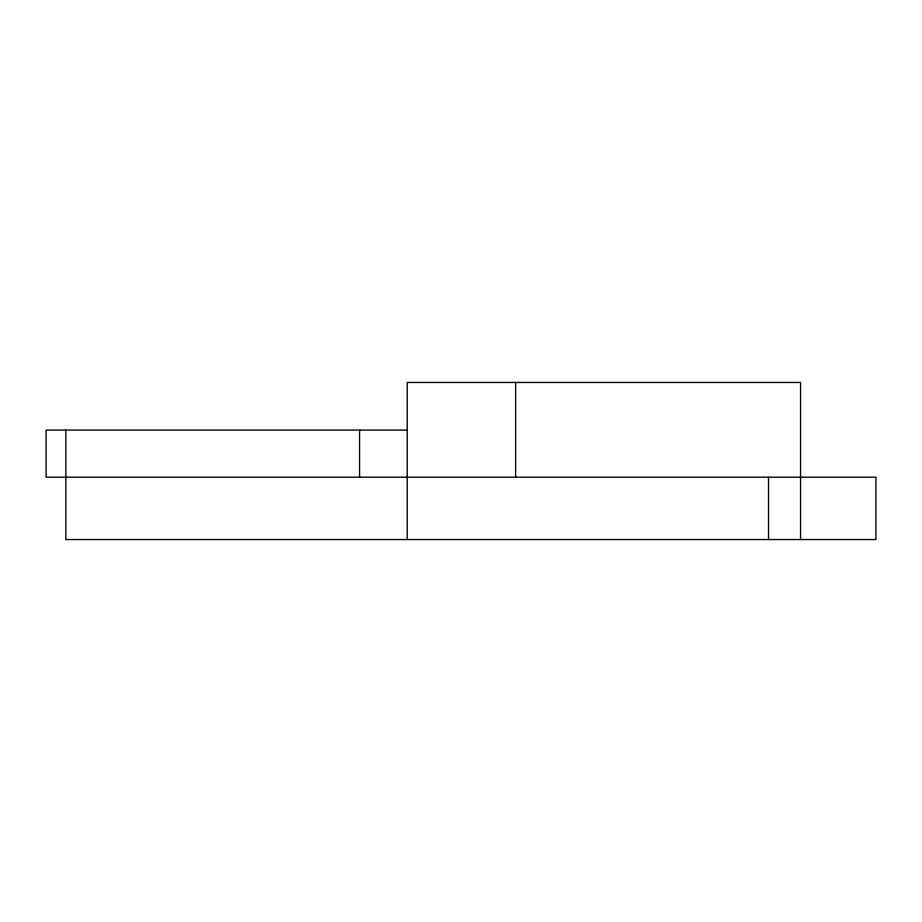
<?xml version="1.0" encoding="UTF-8"?>
<svg xmlns="http://www.w3.org/2000/svg" width="922" height="922" viewBox="0 0 922 922"><rect width="100%" height="100%" fill="white"/><g stroke="black" fill="none" stroke-linecap="round" stroke-linejoin="round"><path stroke-width="1.38" d="M407.224 430.078L46.1 430.078L46.1 477.193L875.9 477.193L875.9 539.543L65.842 539.543L65.842 430.078M800.561 539.543L800.561 382.457L407.224 382.457L407.224 539.543M768.522 477.193L768.522 539.543M515.64 382.457L515.64 477.193M359.592 430.078L359.592 477.193"/></g></svg>
